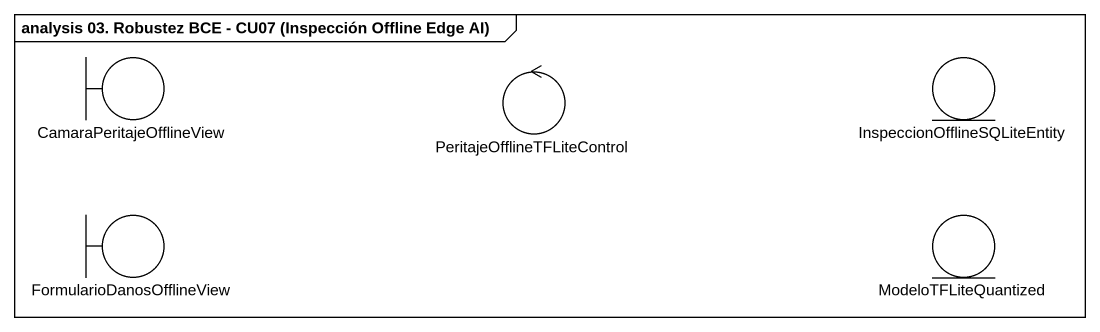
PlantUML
@startuml
mainframe analysis 03. Robustez BCE - CU07 (Inspección Offline Edge AI)
boundary CamaraPeritajeOfflineView
control PeritajeOfflineTFLiteControl
entity "InspeccionOfflineSQLiteEntity" as InspeccionOfflineSQLiteEntit
boundary FormularioDanosOfflineView
entity ModeloTFLiteQuantized
@enduml
